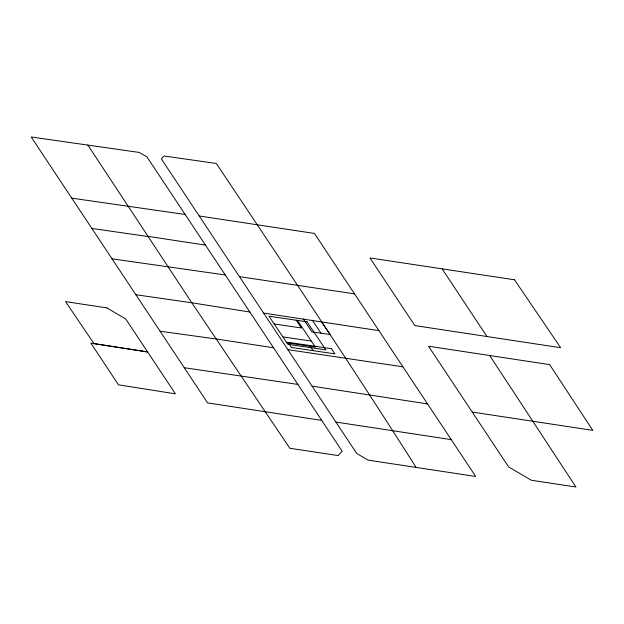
<?xml version="1.0" encoding="UTF-8"?>
<svg xmlns="http://www.w3.org/2000/svg" width="624" height="624" viewBox="0 0 624 624"><rect width="100%" height="100%" fill="white"/><g stroke="black" fill="none" stroke-linecap="round" stroke-linejoin="round"><path stroke-width="0.94" d="M160.079 331.235L215.959 338.965L273.569 347.763M87.851 145.088L191.818 302.788L289.817 448.258L338.091 455.582L342.202 451.285L146.936 156.866L139.355 152.451L31.2 136.984L112.024 258.827L225.28 274.973M185.141 214.469L71.791 198.159M91.861 228.462L148.161 236.535M112.024 258.827L135.868 294.731L191.818 302.788L249.857 312.031M354.549 293.873L239.483 276.658M263.648 313.1L378.94 330.658M274.201 323.973L301.4 327.974L296.182 320.221M282.89 336.898L311.353 341.086M297.866 384.423L184.291 367.715M286.868 342.81L315.37 347.061L297.445 320.408M287.906 349.666L402.925 366.818L475.683 476.463L368.113 460.138L356.756 453.5L161.359 158.886L164.042 155.992L216.333 163.465C283.592 264.358 351.187 365.001 416.114 467.423M199.251 215.99L314.449 233.446L402.925 366.818M148.028 236.363L205.483 245.115M472.243 412.074L592.8 430.365L549.658 364.627L428.548 346.234L508.646 466.947L531.359 480.246L575.936 487.016L489.692 355.524M451.246 439.624L335.923 422.074M321.719 420.397L207.605 402.901L135.868 294.731M312.109 386.147L427.58 403.931M321.399 321.602L330.088 334.526L311.953 331.859L303.264 318.934M312.328 320.268L321.025 333.193M309.691 345.501L313.17 350.665M442.12 268.85L486.993 336.539M307 321.812L268.983 316.22L287.867 344.3L325.884 349.892L307 321.812M331.453 348.699L287.937 342.295L291.416 347.467L334.932 353.87L331.453 348.699M514.511 279.794L369.962 257.946L414.827 325.572L560.648 347.724L514.511 279.794M106.844 307.897L65.528 301.603L93.967 343.613L147.615 351.944L90.901 343.145L118.459 384.821L175.422 393.838L125.744 318.981L106.844 307.897"/></g></svg>
